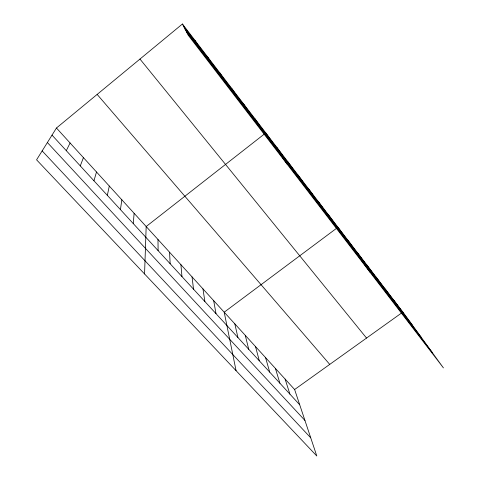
<?xml version="1.0" encoding="UTF-8"?>
<svg xmlns="http://www.w3.org/2000/svg" width="480" height="480" viewBox="0 0 480 480"><rect width="100%" height="100%" fill="white"/><g stroke="black" fill="none" stroke-linecap="round" stroke-linejoin="round"><path stroke-width="0.72" d="M144.564 273.966L146.178 226.53L264.024 134.298M133.254 223.572L134.13 213.306M120.432 209.61L121.842 199.812M107.334 195.348L109.302 186.042M93.954 180.78L96.498 171.99M80.28 165.894L83.43 157.638M66.3 150.678L70.086 142.986M56.454 128.016L36.576 159.828L316.8 456L294.624 389.52L56.454 128.016L182.43 24L402.882 312.066L443.424 367.902L188.214 35.226L182.43 24M294.624 389.52L402.882 312.066M42.156 150.894L310.734 437.82M47.382 142.53L304.944 420.456M52.014 135.12L299.724 404.802M97.146 94.416L329.736 364.404M139.974 59.058L366.54 338.07M185.058 29.106L421.71 337.992M186.582 32.058L432.3 352.584M183.714 26.496L412.17 324.858M394.128 300.63L403.176 313.11M385.206 288.972L394.002 301.128M376.122 277.098L384.648 288.918M366.858 264.99L375.108 276.456M357.414 252.654L365.382 263.748M347.79 240.078L355.452 250.782M370.332 272.622L337.974 227.25L224.202 312.198L236.07 370.674M328.26 214.554L335.286 224.448M318.354 201.612L325.05 211.074M308.256 188.418L314.598 197.43M297.954 174.954L303.936 183.504M287.448 161.226L293.046 169.284M276.726 147.216L281.928 154.758M265.788 132.924L287.07 164.082M254.616 118.326L258.966 124.776M243.216 103.428L247.11 109.29M231.576 88.218L234.996 93.462M219.684 72.678L222.606 77.28M207.534 56.802L209.934 60.738M195.12 40.578L196.974 43.812M285.114 379.08L289.908 394.116M275.424 368.442L279.906 383.226M265.56 357.612L269.712 372.126M255.51 346.572L259.32 360.816M245.268 335.334L248.73 349.284M234.834 323.874L237.924 337.524M213.684 300.654L216 313.656M202.968 288.882L204.882 301.548M192.042 276.894L193.536 289.2M180.912 264.666L181.968 276.6M169.56 252.204L170.16 263.748M157.98 239.49L158.112 250.632"/></g></svg>
